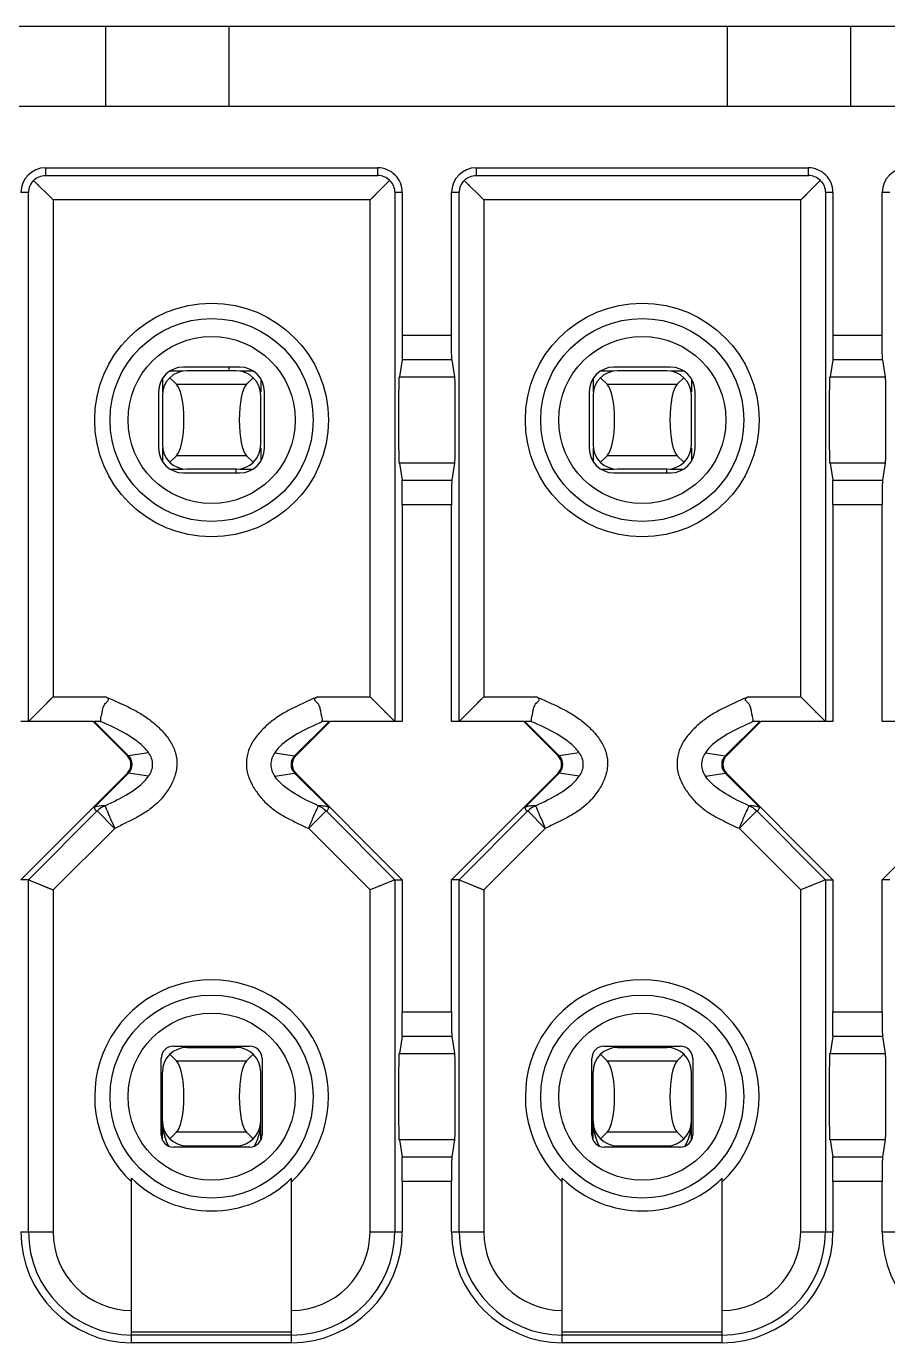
# Model space of a CAD drawing. Header units: millimetres. Extents: x 2890 to 3977, y 86 to 903.
# Drawn here: x 3026.2 to 3033.2, y 720.89 to 731.59 of the extents above; entities that cross this region are included whole.
import ezdxf

# ---------------------------------------------------------------- set-up
doc = ezdxf.new("R2010")
doc.units = ezdxf.units.MM
doc.layers.add('00_COMPONENTS', color=7, linetype='Continuous')
doc.layers.add('ECAD_12010045', color=7, linetype='Continuous')

msp = doc.modelspace()

# ---------------------------------------------------------------- linework, layer by layer
at = {"color": 7, "linetype": 'Continuous'}
for p, q in [((3015.252, 730.936), (3057.652, 730.936)), ((3026.352, 730.436), (3026.352, 730.374)), ((3026.352, 730.436), (3029.052, 730.436)), ((3029.052, 730.374), (3029.052, 730.436)), ((3029.852, 730.436), (3029.852, 730.374)), ((3029.852, 730.436), (3032.552, 730.436)), ((3032.552, 730.374), (3032.552, 730.436)), ((3026.255, 730.333), (3026.414, 730.175)), ((3026.352, 730.374), (3029.052, 730.374)), ((3029.149, 730.333), (3028.991, 730.175)), ((3029.755, 730.333), (3029.914, 730.175)), ((3029.852, 730.374), (3032.552, 730.374)), ((3032.649, 730.333), (3032.491, 730.175)), ((3026.214, 730.236), (3026.152, 730.236)), ((3026.214, 725.936), (3026.214, 730.236)), ((3026.414, 730.175), (3026.414, 726.136)), ((3028.991, 730.175), (3026.414, 730.175)), ((3028.991, 726.136), (3028.991, 730.175)), ((3029.191, 730.236), (3029.191, 725.936)), ((3029.252, 730.236), (3029.191, 730.236)), ((3029.252, 730.236), (3029.252, 729.076)), ((3029.652, 729.076), (3029.652, 730.236)), ((3029.714, 730.236), (3029.652, 730.236)), ((3029.714, 725.936), (3029.714, 730.236)), ((3029.914, 730.175), (3029.914, 726.136)), ((3032.491, 730.175), (3029.914, 730.175)), ((3032.491, 726.136), (3032.491, 730.175)), ((3032.691, 730.236), (3032.691, 725.936)), ((3032.752, 730.236), (3032.691, 730.236)), ((3032.752, 730.236), (3032.752, 729.076)), ((3033.152, 729.076), (3033.152, 730.236)), ((3033.214, 730.236), (3033.152, 730.236)), ((3029.252, 729.076), (3029.652, 729.076)), ((3032.752, 729.076), (3033.152, 729.076)), ((3027.367, 728.786), (3027.472, 728.786)), ((3027.932, 728.816), (3027.472, 728.816)), ((3027.902, 728.786), (3027.502, 728.786)), ((3027.932, 728.786), (3028.037, 728.786)), ((3029.25, 728.876), (3029.228, 728.736)), ((3029.654, 728.876), (3029.25, 728.876)), ((3029.654, 728.876), (3029.676, 728.737)), ((3030.867, 728.786), (3030.972, 728.786)), ((3031.432, 728.816), (3030.972, 728.816)), ((3031.402, 728.786), (3031.002, 728.786)), ((3031.432, 728.786), (3031.537, 728.786)), ((3032.75, 728.876), (3032.728, 728.736)), ((3033.154, 728.876), (3032.75, 728.876)), ((3033.154, 728.876), (3033.176, 728.737)), ((3027.302, 728.721), (3027.302, 728.616)), ((3027.417, 728.676), (3027.363, 728.73)), ((3027.417, 728.676), (3027.987, 728.676)), ((3028.041, 728.73), (3027.987, 728.676)), ((3028.102, 728.721), (3028.102, 728.616)), ((3029.228, 728.737), (3029.676, 728.737)), ((3030.802, 728.721), (3030.802, 728.616)), ((3030.917, 728.676), (3030.863, 728.73)), ((3030.917, 728.676), (3031.487, 728.676)), ((3031.541, 728.73), (3031.487, 728.676)), ((3031.602, 728.721), (3031.602, 728.616)), ((3032.728, 728.737), (3033.176, 728.737)), ((3027.272, 728.616), (3027.272, 728.156)), ((3027.302, 728.586), (3027.302, 728.186)), ((3028.102, 728.186), (3028.102, 728.586)), ((3028.132, 728.156), (3028.132, 728.616)), ((3030.772, 728.616), (3030.772, 728.156)), ((3030.802, 728.586), (3030.802, 728.186)), ((3031.602, 728.186), (3031.602, 728.586)), ((3031.632, 728.156), (3031.632, 728.616)), ((3027.302, 728.156), (3027.302, 728.051)), ((3028.102, 728.156), (3028.102, 728.051)), ((3030.802, 728.156), (3030.802, 728.051)), ((3031.602, 728.156), (3031.602, 728.051)), ((3027.363, 728.042), (3027.417, 728.096)), ((3027.987, 728.096), (3027.417, 728.096)), ((3027.987, 728.096), (3028.041, 728.042)), ((3029.676, 728.036), (3029.228, 728.036)), ((3029.228, 728.035), (3029.25, 727.896)), ((3029.676, 728.036), (3029.654, 727.896)), ((3030.863, 728.042), (3030.917, 728.096)), ((3031.487, 728.096), (3030.917, 728.096)), ((3031.487, 728.096), (3031.541, 728.042)), ((3033.176, 728.036), (3032.728, 728.036)), ((3032.728, 728.035), (3032.75, 727.896)), ((3033.176, 728.036), (3033.154, 727.896)), ((3027.367, 727.986), (3027.472, 727.986)), ((3027.472, 727.956), (3027.932, 727.956)), ((3027.902, 727.986), (3027.502, 727.986)), ((3027.902, 727.956), (3027.902, 727.982)), ((3027.932, 727.986), (3028.037, 727.986)), ((3030.867, 727.986), (3030.972, 727.986)), ((3030.972, 727.956), (3031.432, 727.956)), ((3031.402, 727.986), (3031.002, 727.986)), ((3031.402, 727.956), (3031.402, 727.982)), ((3031.432, 727.986), (3031.537, 727.986)), ((3029.25, 727.896), (3029.654, 727.896)), ((3032.75, 727.896), (3033.154, 727.896)), ((3029.252, 727.696), (3029.252, 725.936)), ((3029.652, 727.696), (3029.252, 727.696)), ((3029.652, 725.936), (3029.652, 727.696)), ((3032.752, 727.696), (3032.752, 725.936)), ((3033.152, 727.696), (3032.752, 727.696)), ((3033.152, 725.936), (3033.152, 727.696)), ((3026.214, 725.936), (3026.414, 726.136)), ((3026.414, 726.136), (3026.841, 726.136)), ((3028.563, 726.136), (3028.991, 726.136)), ((3029.191, 725.936), (3028.991, 726.136)), ((3029.714, 725.936), (3029.914, 726.136)), ((3029.914, 726.136), (3030.341, 726.136)), ((3032.063, 726.136), (3032.491, 726.136)), ((3032.691, 725.936), (3032.491, 726.136)), ((3026.739, 725.936), (3026.152, 725.936)), ((3026.214, 725.936), (3026.216, 725.938)), ((3026.739, 725.936), (3027.018, 725.657)), ((3027.027, 725.657), (3026.747, 725.936)), ((3026.8, 725.936), (3026.747, 725.936)), ((3028.377, 725.657), (3028.657, 725.936)), ((3028.386, 725.657), (3028.665, 725.936)), ((3028.657, 725.936), (3028.604, 725.936)), ((3029.252, 725.936), (3028.665, 725.936)), ((3029.191, 725.936), (3029.188, 725.938)), ((3030.239, 725.936), (3029.652, 725.936)), ((3029.714, 725.936), (3029.716, 725.938)), ((3030.239, 725.936), (3030.518, 725.657)), ((3030.527, 725.657), (3030.247, 725.936)), ((3030.3, 725.936), (3030.247, 725.936)), ((3031.877, 725.657), (3032.157, 725.936)), ((3031.886, 725.657), (3032.165, 725.936)), ((3032.157, 725.936), (3032.104, 725.936)), ((3032.752, 725.936), (3032.165, 725.936)), ((3032.691, 725.936), (3032.688, 725.938)), ((3033.739, 725.936), (3033.152, 725.936)), ((3027.189, 725.681), (3027.027, 725.657)), ((3028.215, 725.681), (3028.377, 725.657)), ((3030.689, 725.681), (3030.527, 725.657)), ((3031.715, 725.681), (3031.877, 725.657)), ((3027.018, 725.657), (3027.027, 725.657)), ((3028.377, 725.657), (3028.386, 725.657)), ((3030.518, 725.657), (3030.527, 725.657)), ((3031.877, 725.657), (3031.886, 725.657)), ((3027.018, 725.515), (3026.152, 724.649)), ((3026.747, 725.236), (3027.027, 725.515)), ((3027.027, 725.515), (3027.018, 725.515)), ((3027.189, 725.491), (3027.027, 725.515)), ((3028.215, 725.491), (3028.377, 725.515)), ((3028.657, 725.236), (3028.377, 725.515)), ((3028.386, 725.515), (3028.377, 725.515)), ((3029.252, 724.649), (3028.386, 725.515)), ((3030.518, 725.515), (3029.652, 724.649)), ((3030.247, 725.236), (3030.527, 725.515)), ((3030.527, 725.515), (3030.518, 725.515)), ((3030.689, 725.491), (3030.527, 725.515)), ((3031.715, 725.491), (3031.877, 725.515)), ((3032.157, 725.236), (3031.877, 725.515)), ((3031.886, 725.515), (3031.877, 725.515)), ((3032.752, 724.649), (3031.886, 725.515)), ((3034.018, 725.515), (3033.152, 724.649)), ((3028.599, 725.249), (3028.568, 725.251)), ((3032.099, 725.249), (3032.068, 725.251)), ((3026.772, 725.208), (3026.214, 724.649)), ((3026.76, 725.241), (3026.748, 725.236)), ((3026.76, 725.241), (3026.748, 725.236)), ((3026.914, 725.065), (3026.772, 725.208)), ((3028.632, 725.208), (3028.49, 725.066)), ((3029.191, 724.649), (3028.632, 725.208)), ((3030.272, 725.208), (3029.714, 724.649)), ((3030.261, 725.241), (3030.247, 725.236)), ((3030.26, 725.24), (3030.247, 725.236)), ((3030.414, 725.066), (3030.272, 725.208)), ((3032.132, 725.208), (3031.99, 725.066)), ((3032.691, 724.649), (3032.132, 725.208)), ((3026.414, 724.566), (3026.915, 725.066)), ((3028.489, 725.067), (3028.991, 724.566)), ((3029.914, 724.566), (3030.415, 725.067)), ((3031.989, 725.067), (3032.491, 724.566)), ((3026.214, 724.649), (3026.152, 724.649)), ((3026.214, 721.786), (3026.214, 724.649)), ((3026.214, 724.649), (3026.414, 724.566)), ((3029.191, 724.649), (3028.991, 724.566)), ((3029.191, 724.649), (3029.191, 721.786)), ((3029.191, 724.649), (3029.252, 724.649)), ((3029.252, 724.649), (3029.252, 723.576)), ((3029.652, 723.576), (3029.652, 724.649)), ((3029.714, 724.649), (3029.652, 724.649)), ((3029.714, 721.786), (3029.714, 724.649)), ((3029.714, 724.649), (3029.914, 724.566)), ((3032.691, 724.649), (3032.491, 724.566)), ((3032.691, 724.649), (3032.691, 721.786)), ((3032.691, 724.649), (3032.752, 724.649)), ((3032.752, 724.649), (3032.752, 723.576)), ((3033.152, 723.576), (3033.152, 724.649)), ((3033.214, 724.649), (3033.152, 724.649)), ((3026.414, 724.566), (3026.414, 721.786)), ((3028.991, 721.786), (3028.991, 724.566)), ((3029.914, 724.566), (3029.914, 721.786)), ((3032.491, 721.786), (3032.491, 724.566)), ((3029.252, 723.576), (3029.652, 723.576)), ((3032.752, 723.576), (3033.152, 723.576)), ((3029.25, 723.376), (3029.228, 723.236)), ((3029.654, 723.376), (3029.25, 723.376)), ((3029.654, 723.376), (3029.676, 723.237)), ((3032.75, 723.376), (3032.728, 723.236)), ((3033.154, 723.376), (3032.75, 723.376)), ((3033.154, 723.376), (3033.176, 723.237)), ((3027.417, 723.176), (3027.363, 723.23)), ((3027.392, 723.296), (3028.012, 723.296)), ((3027.502, 723.286), (3027.902, 723.286)), ((3028.041, 723.23), (3027.987, 723.176)), ((3029.228, 723.237), (3029.676, 723.237)), ((3030.917, 723.176), (3030.863, 723.23)), ((3030.892, 723.296), (3031.512, 723.296)), ((3031.002, 723.286), (3031.402, 723.286)), ((3031.541, 723.23), (3031.487, 723.176)), ((3032.728, 723.237), (3033.176, 723.237)), ((3027.292, 722.576), (3027.292, 723.196)), ((3027.417, 723.176), (3027.987, 723.176)), ((3028.112, 723.196), (3028.112, 722.576)), ((3030.792, 722.576), (3030.792, 723.196)), ((3030.917, 723.176), (3031.487, 723.176)), ((3031.612, 723.196), (3031.612, 722.576)), ((3027.302, 722.533), (3027.302, 723.086)), ((3028.102, 722.533), (3028.102, 723.086)), ((3030.802, 722.533), (3030.802, 723.086)), ((3031.602, 722.533), (3031.602, 723.086)), ((3027.363, 722.542), (3027.417, 722.596)), ((3027.987, 722.596), (3027.417, 722.596)), ((3027.987, 722.596), (3028.041, 722.542)), ((3030.863, 722.542), (3030.917, 722.596)), ((3031.487, 722.596), (3030.917, 722.596)), ((3031.487, 722.596), (3031.541, 722.542)), ((3028.012, 722.476), (3027.392, 722.476)), ((3027.502, 722.486), (3027.502, 722.476)), ((3027.502, 722.486), (3027.902, 722.486)), ((3027.902, 722.476), (3027.902, 722.486)), ((3029.676, 722.536), (3029.228, 722.536)), ((3029.228, 722.535), (3029.25, 722.396)), ((3029.676, 722.536), (3029.654, 722.396)), ((3031.512, 722.476), (3030.892, 722.476)), ((3031.002, 722.486), (3031.002, 722.476)), ((3031.002, 722.486), (3031.402, 722.486)), ((3031.402, 722.476), (3031.402, 722.486)), ((3033.176, 722.536), (3032.728, 722.536)), ((3032.728, 722.535), (3032.75, 722.396)), ((3033.176, 722.536), (3033.154, 722.396)), ((3029.25, 722.396), (3029.654, 722.396)), ((3032.75, 722.396), (3033.154, 722.396)), ((3027.052, 720.886), (3027.052, 722.223)), ((3028.352, 720.886), (3028.352, 722.223)), ((3029.252, 722.196), (3029.252, 721.786)), ((3029.652, 722.196), (3029.252, 722.196)), ((3029.652, 721.786), (3029.652, 722.196)), ((3030.552, 720.886), (3030.552, 722.223)), ((3031.852, 720.886), (3031.852, 722.223)), ((3032.752, 722.196), (3032.752, 721.786)), ((3033.152, 722.196), (3032.752, 722.196)), ((3033.152, 721.786), (3033.152, 722.196)), ((3026.152, 721.786), (3026.414, 721.786)), ((3028.991, 721.786), (3029.252, 721.786)), ((3029.652, 721.786), (3029.914, 721.786)), ((3032.491, 721.786), (3032.752, 721.786)), ((3033.152, 721.786), (3033.414, 721.786)), ((3027.052, 720.974), (3028.352, 720.974)), ((3030.552, 720.974), (3031.852, 720.974)), ((3028.352, 720.948), (3027.052, 720.948)), ((3028.352, 720.886), (3027.052, 720.886)), ((3031.852, 720.948), (3030.552, 720.948)), ((3031.852, 720.886), (3030.552, 720.886))]:
    msp.add_line(p, q, dxfattribs=at)
for points in [[(3026.255, 730.333), (3026.274, 730.314), (3026.297, 730.291)], [(3029.149, 730.333), (3029.13, 730.314), (3029.107, 730.291)], [(3029.755, 730.333), (3029.774, 730.314), (3029.797, 730.291)], [(3032.649, 730.333), (3032.63, 730.314), (3032.607, 730.291)], [(3026.351, 730.237), (3026.382, 730.207), (3026.414, 730.175)], [(3029.053, 730.237), (3029.023, 730.206), (3028.991, 730.175)], [(3029.851, 730.237), (3029.882, 730.207), (3029.914, 730.175)], [(3032.553, 730.237), (3032.523, 730.206), (3032.491, 730.175)], [(3026.346, 726.069), (3026.378, 726.101), (3026.414, 726.136)], [(3029.058, 726.069), (3029.026, 726.1), (3028.991, 726.136)], [(3029.846, 726.069), (3029.878, 726.101), (3029.914, 726.136)], [(3032.558, 726.069), (3032.526, 726.1), (3032.491, 726.136)], [(3029.188, 725.938), (3029.17, 725.957), (3029.153, 725.973), (3029.134, 725.993), (3029.111, 726.015)], [(3032.688, 725.938), (3032.67, 725.957), (3032.653, 725.973), (3032.634, 725.993), (3032.611, 726.015)], [(3026.216, 725.938), (3026.235, 725.957), (3026.251, 725.973)], [(3029.716, 725.938), (3029.735, 725.957), (3029.751, 725.973)], [(3028.599, 725.249), (3028.584, 725.25), (3028.568, 725.251)], [(3032.099, 725.249), (3032.084, 725.25), (3032.068, 725.251)], [(3026.214, 724.649), (3026.218, 724.648), (3026.229, 724.643)], [(3029.191, 724.649), (3029.186, 724.648), (3029.175, 724.643)], [(3029.714, 724.649), (3029.718, 724.648), (3029.729, 724.643)], [(3032.691, 724.649), (3032.686, 724.648), (3032.675, 724.643)], [(3026.334, 724.599), (3026.372, 724.584), (3026.414, 724.566)], [(3029.07, 724.599), (3029.032, 724.583), (3028.991, 724.566)], [(3029.834, 724.599), (3029.872, 724.584), (3029.914, 724.566)], [(3032.57, 724.599), (3032.532, 724.583), (3032.491, 724.566)]]:
    msp.add_lwpolyline(points, dxfattribs=at)
for centre, radius in [((3027.702, 728.386), 0.95), ((3031.202, 728.386), 0.95), ((3027.702, 728.386), 0.825), ((3031.202, 728.386), 0.825), ((3027.702, 728.386), 0.679), ((3031.202, 728.386), 0.679), ((3027.702, 722.886), 0.825), ((3031.202, 722.886), 0.825), ((3027.702, 722.886), 0.679), ((3031.202, 722.886), 0.679)]:
    msp.add_circle(centre, radius, dxfattribs=at)
for centre, radius, start, end in [((3026.352, 730.236), 0.2, 90.0009, 180.0009), ((3029.052, 730.236), 0.2, 0.0009, 90.0009), ((3029.852, 730.236), 0.2, 90.0009, 180.0009), ((3032.552, 730.236), 0.2, 0.0009, 90.0009), ((3033.352, 730.236), 0.2, 90.0009, 180.0009), ((3026.352, 730.235), 0.138, 134.5333, 179.4175), ((3029.051, 730.236), 0.138, 44.5332, 89.4173), ((3029.852, 730.235), 0.138, 134.5333, 179.4175), ((3032.551, 730.236), 0.138, 44.5332, 89.4173), ((3027.472, 728.616), 0.2, 90, 180), ((3027.502, 728.586), 0.2, 90, 180), ((3027.902, 728.586), 0.2, 0, 90), ((3027.932, 728.616), 0.2, 0, 90), ((3030.972, 728.616), 0.2, 90, 180), ((3031.002, 728.586), 0.2, 90, 180), ((3031.402, 728.586), 0.2, 0, 90), ((3031.432, 728.616), 0.2, 0, 90), ((3027.472, 728.156), 0.2, 180, 270), ((3027.502, 728.186), 0.2, 180, 270), ((3027.902, 728.186), 0.2, 270, 0), ((3027.932, 728.156), 0.2, 270, 0), ((3030.972, 728.156), 0.2, 180, 270), ((3031.002, 728.186), 0.2, 180, 270), ((3031.402, 728.186), 0.2, 270, 0), ((3031.432, 728.156), 0.2, 270, 0), ((3026.956, 725.586), 0.0999, 314.9667, 45.0333), ((3028.448, 725.586), 0.1, 135.0019, 224.9985), ((3028.457, 725.586), 0.1, 179.997, 225.0046), ((3030.456, 725.586), 0.0999, 314.9667, 45.0333), ((3031.948, 725.586), 0.1, 135.0019, 224.9985), ((3031.957, 725.586), 0.1, 179.997, 225.0046), ((3033.693, 722.838), 5.662, 156.1188, 156.2373), ((3037.193, 722.838), 5.662, 156.1188, 156.2373), ((3027.702, 722.886), 0.95, 313.1736, 226.8265), ((3031.202, 722.886), 0.95, 313.1736, 226.8265), ((3027.392, 723.196), 0.1, 90, 180), ((3027.502, 723.086), 0.2, 90, 180), ((3027.902, 723.086), 0.2, 0, 90), ((3028.012, 723.196), 0.1, 0, 90), ((3030.892, 723.196), 0.1, 90, 180), ((3031.002, 723.086), 0.2, 90, 180), ((3031.402, 723.086), 0.2, 0, 90), ((3031.512, 723.196), 0.1, 0, 90), ((3027.502, 722.686), 0.2, 180, 270), ((3027.902, 722.686), 0.2, 270, 0), ((3031.002, 722.686), 0.2, 180, 270), ((3031.402, 722.686), 0.2, 270, 0), ((3027.392, 722.576), 0.1, 180, 270), ((3027.738, 722.686), 0.436, 183.0447, 186.6288), ((3027.751, 722.688), 0.449, 186.6439, 192.0251), ((3027.746, 722.687), 0.443, 191.9848, 196.2987), ((3028.012, 722.576), 0.1, 270, 0), ((3027.659, 722.686), 0.443, 343.6801, 348.0096), ((3027.654, 722.688), 0.449, 347.9689, 353.3565), ((3027.666, 722.686), 0.436, 353.3714, 356.956), ((3030.892, 722.576), 0.1, 180, 270), ((3031.238, 722.686), 0.436, 183.0447, 186.6288), ((3031.251, 722.688), 0.449, 186.6439, 192.0251), ((3031.246, 722.687), 0.443, 191.9848, 196.2987), ((3031.512, 722.576), 0.1, 270, 0), ((3031.159, 722.686), 0.443, 343.6801, 348.0096), ((3031.154, 722.688), 0.449, 347.9689, 353.3565), ((3031.166, 722.686), 0.436, 353.3714, 356.956), ((3027.702, 722.886), 0.929, 225.573, 314.427), ((3031.202, 722.886), 0.929, 225.573, 314.427), ((3027.052, 721.786), 0.9, 180, 270), ((3027.052, 721.786), 0.838, 180, 270), ((3027.052, 721.786), 0.638, 180, 270), ((3028.352, 721.786), 0.9, 270, 0), ((3028.352, 721.786), 0.838, 270, 0), ((3028.352, 721.786), 0.638, 270, 0), ((3030.552, 721.786), 0.9, 180, 270), ((3030.552, 721.786), 0.838, 180, 270), ((3030.552, 721.786), 0.638, 180, 270), ((3031.852, 721.786), 0.9, 270, 0), ((3031.852, 721.786), 0.838, 270, 0), ((3031.852, 721.786), 0.638, 270, 0), ((3034.052, 721.786), 0.9, 180, 270)]:
    msp.add_arc(centre, radius, start, end, dxfattribs=at)
for centre, major_axis, ratio, start_param, end_param in [((3027.397, 728.386), (0, 0.3), 0.267949, -2.879793, -0.261799), ((3028.007, 728.386), (0, 0.3), 0.267949, 0.261799, 2.879793), ((3030.897, 728.386), (0, 0.3), 0.267949, -2.879793, -0.261799), ((3031.507, 728.386), (0, 0.3), 0.267949, 0.261799, 2.879793), ((3029.25, 727.696), (0, 0.2), 0.008727, -1.570796, -0.053344), ((3029.654, 727.696), (0, 0.2), 0.008727, 0.053344, 1.570796), ((3032.75, 727.696), (0, 0.2), 0.008727, -1.570796, -0.053344), ((3033.154, 727.696), (0, 0.2), 0.008727, 0.053344, 1.570796), ((3026.947, 725.586), (-0.1, 0), 0.999962, 8.639416, 10.210139), ((3028.457, 725.586), (0.1, 0), 0.999962, 2.356231, 3.141593), ((3030.447, 725.586), (-0.1, 0), 0.999962, 2.356231, 3.926954), ((3031.957, 725.586), (0.1, 0), 0.999962, 2.356231, 3.141593), ((3029.25, 723.576), (0, 0.2), 0.008727, -3.08825, -1.570796), ((3029.654, 723.576), (0, 0.2), 0.008727, -4.712389, -3.194935), ((3032.75, 723.576), (0, 0.2), 0.008727, -3.08825, -1.570796), ((3033.154, 723.576), (0, 0.2), 0.008727, 1.570796, 3.08825), ((3027.397, 722.886), (0, 0.3), 0.267949, -2.879793, -0.261799), ((3028.007, 722.886), (0, 0.3), 0.267949, 6.544985, 9.162979), ((3030.897, 722.886), (0, 0.3), 0.267949, -2.879793, -0.261799), ((3031.507, 722.886), (0, 0.3), 0.267949, 0.261799, 2.879793), ((3029.25, 722.196), (0, 0.2), 0.008727, -1.570796, -0.053344), ((3029.654, 722.196), (0, 0.2), 0.008727, 0.053344, 1.570796), ((3032.75, 722.196), (0, 0.2), 0.008727, -1.570796, -0.053344), ((3033.154, 722.196), (0, 0.2), 0.008727, 0.053344, 1.570796)]:
    msp.add_ellipse(centre, major_axis=major_axis, ratio=ratio, start_param=start_param, end_param=end_param, dxfattribs=at)
for points, knots in [([(3026.255, 730.333), (3026.268, 730.346), (3026.299, 730.367), (3026.335, 730.374), (3026.352, 730.374)], [0, 0, 0, 0, 0.51628, 1, 1, 1, 1]), ([(3029.149, 730.333), (3029.162, 730.32), (3029.183, 730.29), (3029.19, 730.253), (3029.191, 730.236)], [0, 0, 0, 0, 0.51628, 1, 1, 1, 1]), ([(3029.755, 730.333), (3029.768, 730.346), (3029.799, 730.367), (3029.835, 730.374), (3029.852, 730.374)], [0, 0, 0, 0, 0.51628, 1, 1, 1, 1]), ([(3032.649, 730.333), (3032.662, 730.32), (3032.683, 730.29), (3032.69, 730.253), (3032.691, 730.236)], [0, 0, 0, 0, 0.51628, 1, 1, 1, 1]), ([(3029.252, 729.076), (3029.252, 729.051), (3029.252, 729.005), (3029.252, 728.945), (3029.251, 728.903), (3029.251, 728.882), (3029.25, 728.876)], [0, 0, 0, 0, 0.370849, 0.688911, 0.909048, 1, 1, 1, 1]), ([(3029.654, 728.876), (3029.653, 728.882), (3029.654, 728.903), (3029.652, 728.945), (3029.652, 729.005), (3029.652, 729.051), (3029.652, 729.076)], [0, 0, 0, 0, 0.090952, 0.311089, 0.629151, 1, 1, 1, 1]), ([(3032.752, 729.076), (3032.752, 729.051), (3032.752, 729.005), (3032.752, 728.945), (3032.751, 728.903), (3032.751, 728.882), (3032.75, 728.876)], [0, 0, 0, 0, 0.370849, 0.688911, 0.909048, 1, 1, 1, 1]), ([(3033.154, 728.876), (3033.153, 728.882), (3033.154, 728.903), (3033.152, 728.945), (3033.152, 729.005), (3033.152, 729.051), (3033.152, 729.076)], [0, 0, 0, 0, 0.090952, 0.311089, 0.629151, 1, 1, 1, 1]), ([(3029.225, 728.386), (3029.225, 728.408), (3029.225, 728.453), (3029.225, 728.518), (3029.225, 728.578), (3029.225, 728.631), (3029.226, 728.669), (3029.226, 728.694), (3029.226, 728.709), (3029.227, 728.72), (3029.227, 728.729), (3029.228, 728.733), (3029.227, 728.736), (3029.228, 728.736)], [0, 0, 0, 0, 0.195502, 0.383789, 0.556967, 0.708566, 0.832741, 0.882935, 0.924612, 0.957378, 0.980936, 0.995165, 1, 1, 1, 1]), ([(3029.676, 728.736), (3029.677, 728.737), (3029.676, 728.733), (3029.677, 728.729), (3029.677, 728.72), (3029.678, 728.709), (3029.678, 728.694), (3029.678, 728.669), (3029.679, 728.631), (3029.679, 728.579), (3029.679, 728.519), (3029.679, 728.454), (3029.68, 728.387), (3029.679, 728.319), (3029.679, 728.254), (3029.679, 728.195), (3029.679, 728.142), (3029.678, 728.104), (3029.678, 728.078), (3029.678, 728.063), (3029.677, 728.052), (3029.677, 728.043), (3029.676, 728.039), (3029.677, 728.036), (3029.676, 728.035)], [0, 0, 0, 0, 0.002363, 0.009586, 0.02152, 0.037999, 0.058844, 0.083866, 0.145657, 0.221162, 0.3074, 0.401038, 0.498517, 0.596079, 0.689966, 0.776564, 0.852578, 0.915133, 0.940557, 0.961702, 0.978293, 0.990201, 0.997429, 1, 1, 1, 1]), ([(3032.725, 728.386), (3032.725, 728.408), (3032.725, 728.453), (3032.725, 728.518), (3032.725, 728.578), (3032.725, 728.631), (3032.726, 728.669), (3032.726, 728.694), (3032.726, 728.709), (3032.727, 728.72), (3032.727, 728.729), (3032.728, 728.733), (3032.727, 728.736), (3032.728, 728.736)], [0, 0, 0, 0, 0.195502, 0.383789, 0.556967, 0.708566, 0.832741, 0.882935, 0.924612, 0.957378, 0.980936, 0.995165, 1, 1, 1, 1]), ([(3033.176, 728.736), (3033.177, 728.737), (3033.176, 728.733), (3033.177, 728.729), (3033.177, 728.72), (3033.178, 728.709), (3033.178, 728.694), (3033.178, 728.669), (3033.179, 728.631), (3033.179, 728.579), (3033.179, 728.519), (3033.179, 728.454), (3033.18, 728.387), (3033.179, 728.319), (3033.179, 728.254), (3033.179, 728.195), (3033.179, 728.142), (3033.178, 728.104), (3033.178, 728.078), (3033.178, 728.063), (3033.177, 728.052), (3033.177, 728.043), (3033.176, 728.039), (3033.177, 728.036), (3033.176, 728.035)], [0, 0, 0, 0, 0.002363, 0.009586, 0.02152, 0.037999, 0.058844, 0.083866, 0.145657, 0.221162, 0.3074, 0.401038, 0.498517, 0.596079, 0.689966, 0.776564, 0.852578, 0.915133, 0.940557, 0.961702, 0.978293, 0.990201, 0.997429, 1, 1, 1, 1]), ([(3029.228, 728.035), (3029.227, 728.035), (3029.228, 728.039), (3029.227, 728.043), (3029.227, 728.052), (3029.226, 728.063), (3029.226, 728.078), (3029.226, 728.104), (3029.225, 728.142), (3029.225, 728.194), (3029.225, 728.254), (3029.225, 728.318), (3029.225, 728.363), (3029.225, 728.386)], [0, 0, 0, 0, 0.005013, 0.01968, 0.043832, 0.077242, 0.119513, 0.170189, 0.294764, 0.446087, 0.618536, 0.805755, 1, 1, 1, 1]), ([(3032.728, 728.035), (3032.727, 728.035), (3032.728, 728.039), (3032.727, 728.043), (3032.727, 728.052), (3032.726, 728.063), (3032.726, 728.078), (3032.726, 728.104), (3032.725, 728.142), (3032.725, 728.194), (3032.725, 728.254), (3032.725, 728.318), (3032.725, 728.363), (3032.725, 728.386)], [0, 0, 0, 0, 0.005013, 0.01968, 0.043832, 0.077242, 0.119513, 0.170189, 0.294764, 0.446087, 0.618536, 0.805755, 1, 1, 1, 1]), ([(3026.8, 725.936), (3026.801, 725.936), (3026.802, 725.936), (3026.802, 725.937), (3026.802, 725.939), (3026.802, 725.942), (3026.801, 725.947), (3026.801, 725.959), (3026.807, 725.978), (3026.813, 726.006), (3026.817, 726.034), (3026.823, 726.058), (3026.833, 726.076), (3026.845, 726.088), (3026.855, 726.098), (3026.863, 726.106), (3026.866, 726.117), (3026.859, 726.126), (3026.85, 726.131), (3026.844, 726.135), (3026.841, 726.136)], [0, 0, 0, 0, 0.007668, 0.011766, 0.01805, 0.026791, 0.051522, 0.085573, 0.181657, 0.309255, 0.461639, 0.545531, 0.633624, 0.724493, 0.770387, 0.816342, 0.861574, 0.907254, 0.95359, 1, 1, 1, 1]), ([(3026.841, 726.136), (3026.872, 726.123), (3026.933, 726.096), (3027.024, 726.054), (3027.114, 726.007), (3027.198, 725.952), (3027.275, 725.887), (3027.343, 725.812), (3027.396, 725.726), (3027.424, 725.628), (3027.418, 725.526), (3027.382, 725.431), (3027.327, 725.346), (3027.262, 725.268), (3027.182, 725.207), (3027.096, 725.154), (3027.006, 725.111), (3026.946, 725.081), (3026.915, 725.066)], [0, 0, 0, 0, 0.062539, 0.125084, 0.187631, 0.250164, 0.312701, 0.37522, 0.437687, 0.500061, 0.562413, 0.624843, 0.687352, 0.749873, 0.812393, 0.874913, 0.937463, 1, 1, 1, 1]), ([(3028.563, 726.136), (3028.533, 726.123), (3028.471, 726.096), (3028.38, 726.053), (3028.291, 726.007), (3028.206, 725.952), (3028.13, 725.886), (3028.061, 725.813), (3028.008, 725.726), (3027.981, 725.628), (3027.986, 725.526), (3028.022, 725.431), (3028.077, 725.346), (3028.143, 725.27), (3028.221, 725.205), (3028.308, 725.154), (3028.398, 725.11), (3028.459, 725.081), (3028.489, 725.067)], [0, 0, 0, 0, 0.062539, 0.12508, 0.187633, 0.250154, 0.312686, 0.375206, 0.437641, 0.500035, 0.5624, 0.624835, 0.687333, 0.749861, 0.812378, 0.874922, 0.937461, 1, 1, 1, 1]), ([(3028.604, 725.936), (3028.603, 725.936), (3028.602, 725.936), (3028.602, 725.937), (3028.602, 725.939), (3028.602, 725.942), (3028.603, 725.947), (3028.603, 725.959), (3028.597, 725.978), (3028.591, 726.006), (3028.587, 726.034), (3028.581, 726.058), (3028.571, 726.076), (3028.559, 726.088), (3028.549, 726.098), (3028.542, 726.106), (3028.538, 726.117), (3028.545, 726.126), (3028.554, 726.131), (3028.56, 726.135), (3028.563, 726.136)], [0, 0, 0, 0, 0.007577, 0.011648, 0.01796, 0.026718, 0.051475, 0.085551, 0.181678, 0.309296, 0.461685, 0.545578, 0.633666, 0.724531, 0.770423, 0.81638, 0.861608, 0.907259, 0.95359, 1, 1, 1, 1]), ([(3030.3, 725.936), (3030.301, 725.936), (3030.302, 725.936), (3030.302, 725.937), (3030.302, 725.939), (3030.302, 725.942), (3030.301, 725.947), (3030.301, 725.959), (3030.307, 725.978), (3030.313, 726.006), (3030.317, 726.034), (3030.323, 726.058), (3030.333, 726.076), (3030.345, 726.088), (3030.355, 726.098), (3030.363, 726.106), (3030.366, 726.117), (3030.359, 726.126), (3030.35, 726.131), (3030.344, 726.135), (3030.341, 726.136)], [0, 0, 0, 0, 0.007668, 0.011766, 0.01805, 0.026791, 0.051522, 0.085573, 0.181657, 0.309255, 0.461639, 0.545531, 0.633624, 0.724493, 0.770387, 0.816342, 0.861574, 0.907254, 0.95359, 1, 1, 1, 1]), ([(3030.341, 726.136), (3030.372, 726.123), (3030.433, 726.096), (3030.524, 726.054), (3030.614, 726.007), (3030.698, 725.952), (3030.775, 725.887), (3030.843, 725.812), (3030.896, 725.726), (3030.924, 725.628), (3030.918, 725.526), (3030.882, 725.431), (3030.827, 725.346), (3030.762, 725.269), (3030.683, 725.206), (3030.596, 725.155), (3030.506, 725.111), (3030.445, 725.081), (3030.415, 725.067)], [0, 0, 0, 0, 0.062539, 0.125084, 0.187631, 0.250165, 0.312702, 0.37522, 0.437687, 0.500061, 0.562413, 0.624842, 0.687355, 0.749871, 0.812387, 0.874918, 0.937462, 1, 1, 1, 1]), ([(3032.063, 726.136), (3032.033, 726.123), (3031.971, 726.096), (3031.88, 726.053), (3031.791, 726.007), (3031.706, 725.952), (3031.63, 725.886), (3031.561, 725.813), (3031.508, 725.726), (3031.481, 725.628), (3031.486, 725.526), (3031.522, 725.431), (3031.577, 725.346), (3031.643, 725.27), (3031.721, 725.205), (3031.808, 725.154), (3031.898, 725.11), (3031.959, 725.081), (3031.989, 725.067)], [0, 0, 0, 0, 0.062539, 0.12508, 0.187633, 0.250154, 0.312686, 0.375206, 0.437641, 0.500035, 0.5624, 0.624835, 0.687333, 0.749861, 0.812378, 0.874922, 0.937461, 1, 1, 1, 1]), ([(3032.104, 725.936), (3032.103, 725.936), (3032.102, 725.936), (3032.102, 725.937), (3032.102, 725.939), (3032.102, 725.942), (3032.103, 725.947), (3032.103, 725.959), (3032.097, 725.978), (3032.091, 726.006), (3032.087, 726.034), (3032.081, 726.058), (3032.071, 726.076), (3032.059, 726.088), (3032.049, 726.098), (3032.042, 726.106), (3032.038, 726.117), (3032.045, 726.126), (3032.054, 726.131), (3032.06, 726.135), (3032.063, 726.136)], [0, 0, 0, 0, 0.007577, 0.011648, 0.01796, 0.026718, 0.051475, 0.085551, 0.181678, 0.309296, 0.461685, 0.545578, 0.633666, 0.724531, 0.770423, 0.81638, 0.861608, 0.907259, 0.95359, 1, 1, 1, 1]), ([(3027.189, 725.681), (3027.167, 725.714), (3027.11, 725.769), (3026.979, 725.855), (3026.872, 725.904), (3026.8, 725.935)], [0, 0, 0, 0, 0.249512, 0.499631, 1, 1, 1, 1]), ([(3028.604, 725.935), (3028.533, 725.903), (3028.425, 725.855), (3028.294, 725.769), (3028.236, 725.714), (3028.215, 725.681)], [0, 0, 0, 0, 0.500371, 0.750485, 1, 1, 1, 1]), ([(3030.689, 725.681), (3030.667, 725.714), (3030.61, 725.769), (3030.479, 725.855), (3030.372, 725.904), (3030.3, 725.935)], [0, 0, 0, 0, 0.249512, 0.499631, 1, 1, 1, 1]), ([(3032.104, 725.935), (3032.033, 725.903), (3031.925, 725.855), (3031.794, 725.769), (3031.736, 725.714), (3031.715, 725.681)], [0, 0, 0, 0, 0.500371, 0.750485, 1, 1, 1, 1]), ([(3027.189, 725.681), (3027.199, 725.667), (3027.215, 725.637), (3027.223, 725.586), (3027.215, 725.535), (3027.199, 725.505), (3027.189, 725.491)], [0, 0, 0, 0, 0.250154, 0.500039, 0.750012, 1, 1, 1, 1]), ([(3028.215, 725.681), (3028.206, 725.667), (3028.19, 725.637), (3028.18, 725.586), (3028.189, 725.535), (3028.206, 725.505), (3028.215, 725.491)], [0, 0, 0, 0, 0.250228, 0.500424, 0.749985, 1, 1, 1, 1]), ([(3030.689, 725.681), (3030.699, 725.667), (3030.715, 725.637), (3030.723, 725.586), (3030.715, 725.535), (3030.699, 725.505), (3030.689, 725.491)], [0, 0, 0, 0, 0.250154, 0.500039, 0.750012, 1, 1, 1, 1]), ([(3031.715, 725.681), (3031.706, 725.667), (3031.69, 725.637), (3031.68, 725.586), (3031.689, 725.535), (3031.706, 725.505), (3031.715, 725.491)], [0, 0, 0, 0, 0.250228, 0.500424, 0.749985, 1, 1, 1, 1]), ([(3026.836, 725.251), (3026.901, 725.282), (3026.999, 725.328), (3027.118, 725.409), (3027.169, 725.461), (3027.189, 725.491)], [0, 0, 0, 0, 0.50026, 0.750377, 1, 1, 1, 1]), ([(3028.568, 725.251), (3028.502, 725.28), (3028.375, 725.344), (3028.255, 725.432), (3028.215, 725.491)], [0, 0, 0, 0, 0.50107, 1, 1, 1, 1]), ([(3030.336, 725.251), (3030.401, 725.282), (3030.499, 725.328), (3030.618, 725.409), (3030.669, 725.461), (3030.689, 725.491)], [0, 0, 0, 0, 0.50026, 0.750377, 1, 1, 1, 1]), ([(3032.068, 725.251), (3032.002, 725.28), (3031.875, 725.344), (3031.755, 725.432), (3031.715, 725.491)], [0, 0, 0, 0, 0.50107, 1, 1, 1, 1]), ([(3026.836, 725.251), (3026.83, 725.251), (3026.805, 725.25), (3026.779, 725.246), (3026.76, 725.241)], [0, 0, 0, 0, 0.23124, 1, 1, 1, 1]), ([(3026.858, 725.201), (3026.855, 725.208), (3026.849, 725.22), (3026.843, 725.235), (3026.839, 725.243), (3026.837, 725.247), (3026.837, 725.25), (3026.836, 725.251), (3026.836, 725.251)], [0, 0, 0, 0, 0.422426, 0.736711, 0.849453, 0.931273, 0.981529, 1, 1, 1, 1]), ([(3028.568, 725.251), (3028.568, 725.251), (3028.568, 725.25), (3028.567, 725.249), (3028.566, 725.246), (3028.564, 725.24), (3028.559, 725.23), (3028.553, 725.216), (3028.545, 725.199), (3028.532, 725.17), (3028.522, 725.146), (3028.516, 725.13)], [0, 0, 0, 0, 0.005225, 0.019199, 0.041799, 0.072864, 0.159743, 0.278116, 0.425033, 0.597292, 1, 1, 1, 1]), ([(3028.657, 725.236), (3028.652, 725.238), (3028.633, 725.245), (3028.613, 725.247), (3028.599, 725.249)], [0, 0, 0, 0, 0.272995, 1, 1, 1, 1]), ([(3030.336, 725.251), (3030.327, 725.251), (3030.308, 725.249), (3030.283, 725.247), (3030.267, 725.243), (3030.261, 725.241)], [0, 0, 0, 0, 0.371386, 0.73061, 1, 1, 1, 1]), ([(3030.394, 725.117), (3030.386, 725.135), (3030.375, 725.161), (3030.361, 725.193), (3030.353, 725.212), (3030.346, 725.228), (3030.341, 725.239), (3030.338, 725.245), (3030.337, 725.248), (3030.336, 725.25), (3030.336, 725.251), (3030.336, 725.251)], [0, 0, 0, 0, 0.399632, 0.571915, 0.719431, 0.838618, 0.926518, 0.957917, 0.980686, 0.994724, 1, 1, 1, 1]), ([(3032.068, 725.251), (3032.068, 725.251), (3032.068, 725.25), (3032.067, 725.249), (3032.066, 725.246), (3032.064, 725.24), (3032.059, 725.23), (3032.053, 725.216), (3032.045, 725.199), (3032.032, 725.17), (3032.022, 725.146), (3032.016, 725.13)], [0, 0, 0, 0, 0.005225, 0.019199, 0.041799, 0.072864, 0.159743, 0.278116, 0.425033, 0.597292, 1, 1, 1, 1]), ([(3032.157, 725.236), (3032.152, 725.238), (3032.133, 725.245), (3032.113, 725.247), (3032.099, 725.249)], [0, 0, 0, 0, 0.272995, 1, 1, 1, 1]), ([(3026.747, 725.236), (3026.749, 725.23), (3026.754, 725.217), (3026.766, 725.21), (3026.772, 725.208)], [0, 0, 0, 0, 0.509991, 1, 1, 1, 1]), ([(3026.876, 725.158), (3026.875, 725.162), (3026.868, 725.176), (3026.862, 725.191), (3026.858, 725.201)], [0, 0, 0, 0, 0.271514, 1, 1, 1, 1]), ([(3026.917, 725.062), (3026.914, 725.071), (3026.9, 725.103), (3026.887, 725.134), (3026.876, 725.158)], [0, 0, 0, 0, 0.260403, 1, 1, 1, 1]), ([(3028.632, 725.208), (3028.638, 725.21), (3028.65, 725.217), (3028.655, 725.23), (3028.657, 725.236)], [0, 0, 0, 0, 0.490016, 1, 1, 1, 1]), ([(3030.247, 725.236), (3030.249, 725.23), (3030.254, 725.217), (3030.266, 725.21), (3030.272, 725.208)], [0, 0, 0, 0, 0.509991, 1, 1, 1, 1]), ([(3032.132, 725.208), (3032.138, 725.21), (3032.15, 725.217), (3032.155, 725.23), (3032.157, 725.236)], [0, 0, 0, 0, 0.490016, 1, 1, 1, 1]), ([(3028.511, 725.119), (3028.509, 725.115), (3028.501, 725.096), (3028.493, 725.077), (3028.487, 725.063)], [0, 0, 0, 0, 0.245406, 1, 1, 1, 1]), ([(3032.011, 725.119), (3032.009, 725.115), (3032.001, 725.096), (3031.993, 725.077), (3031.987, 725.063)], [0, 0, 0, 0, 0.245406, 1, 1, 1, 1]), ([(3029.225, 722.886), (3029.225, 722.908), (3029.225, 722.953), (3029.225, 723.018), (3029.225, 723.078), (3029.225, 723.131), (3029.226, 723.169), (3029.226, 723.194), (3029.226, 723.209), (3029.227, 723.22), (3029.227, 723.229), (3029.228, 723.233), (3029.227, 723.237), (3029.228, 723.236)], [0, 0, 0, 0, 0.195185, 0.383184, 0.55616, 0.707684, 0.831817, 0.881994, 0.923745, 0.956769, 0.980737, 0.995265, 1, 1, 1, 1]), ([(3029.676, 723.236), (3029.677, 723.237), (3029.676, 723.233), (3029.677, 723.229), (3029.677, 723.22), (3029.678, 723.209), (3029.678, 723.194), (3029.678, 723.169), (3029.679, 723.131), (3029.679, 723.079), (3029.679, 723.019), (3029.679, 722.954), (3029.68, 722.887), (3029.679, 722.819), (3029.679, 722.754), (3029.679, 722.695), (3029.679, 722.642), (3029.678, 722.604), (3029.678, 722.578), (3029.678, 722.563), (3029.677, 722.552), (3029.677, 722.543), (3029.676, 722.539), (3029.677, 722.536), (3029.676, 722.535)], [0, 0, 0, 0, 0.00237, 0.0096, 0.02154, 0.038023, 0.058872, 0.083897, 0.145692, 0.221195, 0.307428, 0.401059, 0.498529, 0.596082, 0.689959, 0.776549, 0.852559, 0.915111, 0.940536, 0.961682, 0.978276, 0.990189, 0.997423, 1, 1, 1, 1]), ([(3032.725, 722.886), (3032.725, 722.908), (3032.725, 722.953), (3032.725, 723.018), (3032.725, 723.078), (3032.725, 723.131), (3032.726, 723.169), (3032.726, 723.194), (3032.726, 723.209), (3032.727, 723.22), (3032.727, 723.229), (3032.728, 723.233), (3032.727, 723.237), (3032.728, 723.236)], [0, 0, 0, 0, 0.195185, 0.383184, 0.55616, 0.707684, 0.831817, 0.881994, 0.923745, 0.956769, 0.980737, 0.995265, 1, 1, 1, 1]), ([(3033.176, 723.236), (3033.177, 723.237), (3033.176, 723.233), (3033.177, 723.229), (3033.177, 723.22), (3033.178, 723.209), (3033.178, 723.194), (3033.178, 723.169), (3033.179, 723.131), (3033.179, 723.079), (3033.179, 723.019), (3033.179, 722.954), (3033.18, 722.887), (3033.179, 722.819), (3033.179, 722.754), (3033.179, 722.695), (3033.179, 722.642), (3033.178, 722.604), (3033.178, 722.578), (3033.178, 722.563), (3033.177, 722.552), (3033.177, 722.543), (3033.176, 722.539), (3033.177, 722.536), (3033.176, 722.535)], [0, 0, 0, 0, 0.00237, 0.0096, 0.02154, 0.038023, 0.058872, 0.083897, 0.145692, 0.221195, 0.307428, 0.401059, 0.498529, 0.596082, 0.689959, 0.776549, 0.852559, 0.915111, 0.940536, 0.961682, 0.978276, 0.990189, 0.997423, 1, 1, 1, 1]), ([(3029.228, 722.535), (3029.227, 722.535), (3029.228, 722.539), (3029.227, 722.543), (3029.227, 722.552), (3029.226, 722.563), (3029.226, 722.578), (3029.226, 722.604), (3029.225, 722.642), (3029.225, 722.694), (3029.225, 722.754), (3029.225, 722.818), (3029.225, 722.863), (3029.225, 722.886)], [0, 0, 0, 0, 0.005025, 0.019703, 0.043863, 0.077278, 0.119553, 0.170231, 0.294805, 0.446123, 0.618562, 0.805769, 1, 1, 1, 1]), ([(3032.728, 722.535), (3032.727, 722.535), (3032.728, 722.539), (3032.727, 722.543), (3032.727, 722.552), (3032.726, 722.563), (3032.726, 722.578), (3032.726, 722.604), (3032.725, 722.642), (3032.725, 722.694), (3032.725, 722.754), (3032.725, 722.818), (3032.725, 722.863), (3032.725, 722.886)], [0, 0, 0, 0, 0.005025, 0.019703, 0.043863, 0.077278, 0.119553, 0.170231, 0.294805, 0.446123, 0.618562, 0.805769, 1, 1, 1, 1])]:
    msp.add_open_spline(points, degree=3, knots=knots, dxfattribs=at)
for points in [[(3026.836, 725.251), (3026.812, 725.241), (3026.79, 725.226), (3026.772, 725.207)], [(3028.632, 725.207), (3028.614, 725.226), (3028.592, 725.241), (3028.568, 725.251)], [(3030.336, 725.251), (3030.312, 725.241), (3030.29, 725.226), (3030.272, 725.207)], [(3032.132, 725.207), (3032.114, 725.226), (3032.092, 725.241), (3032.068, 725.251)], [(3030.417, 725.063), (3030.409, 725.081), (3030.402, 725.099), (3030.394, 725.117)], [(3027.32, 722.562), (3027.328, 722.536), (3027.338, 722.51), (3027.352, 722.486)], [(3028.052, 722.486), (3028.066, 722.509), (3028.076, 722.536), (3028.084, 722.562)], [(3030.82, 722.562), (3030.828, 722.536), (3030.838, 722.51), (3030.852, 722.486)], [(3031.552, 722.486), (3031.566, 722.509), (3031.576, 722.536), (3031.584, 722.562)]]:
    msp.add_open_spline(points, degree=3, dxfattribs=at)
at = {"layer": '00_COMPONENTS', "color": 3, "linetype": 'Continuous'}
msp.add_line((3014.402, 731.586), (3058.002, 731.586), dxfattribs=at)
at = {"layer": 'ECAD_12010045', "color": 7, "linetype": 'Continuous'}
for p, q in [((3026.842, 730.936), (3026.842, 731.586)), ((3027.842, 731.586), (3027.842, 730.936)), ((3031.894, 730.936), (3031.894, 731.586)), ((3032.894, 731.586), (3032.894, 730.936)), ((3027.842, 728.816), (3027.842, 728.786))]:
    msp.add_line(p, q, dxfattribs=at)

doc.saveas('drawing.dxf')
